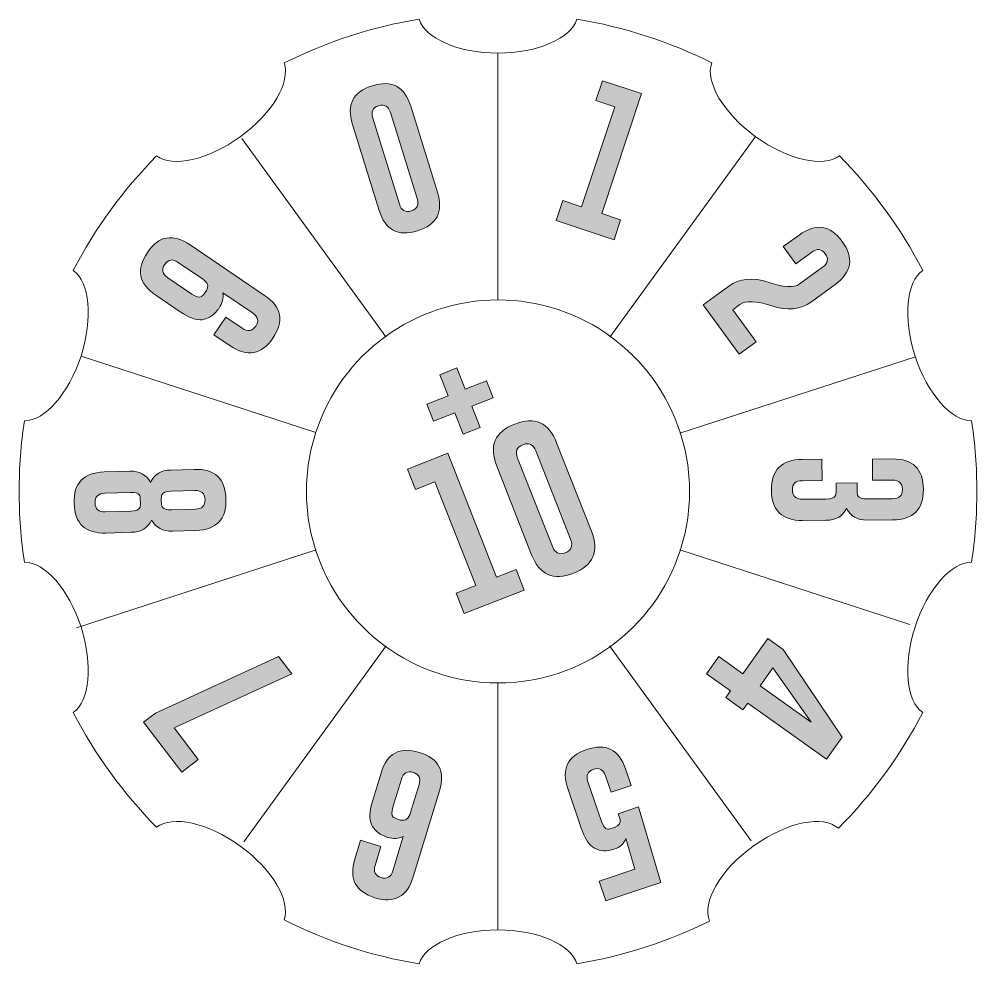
# Model space of a CAD drawing. Header units: inches. Extents: x 0.22 to 6.47, y -6.43 to -0.26.
import ezdxf

# ---------------------------------------------------------------- set-up
doc = ezdxf.new("R2010")
doc.units = ezdxf.units.IN
doc.header["$MEASUREMENT"] = 0
doc.layers.add('Layer 1', color=7, linetype='Continuous')

# ---------------------------------------------------------------- blocks, each defined once
blk = doc.blocks.new('block 3')
at = {"layer": 'Layer 1', "true_color": 0x231f20}
h = blk.add_hatch(color=250, dxfattribs=at)
h.dxf.hatch_style = 2
edge = h.paths.add_edge_path()
edge.add_spline(control_points=[(2.9505, -1.3907), (2.9903, -1.5193), (2.9468, -1.6032), (2.8198, -1.6425), (2.6932, -1.6818), (2.61, -1.6372), (2.5701, -1.5087), (2.5701, -1.5087), (2.3958, -0.9474), (2.3958, -0.9474), (2.3558, -0.8185), (2.3992, -0.7345), (2.5258, -0.6951), (2.6527, -0.6558), (2.7362, -0.7004), (2.7762, -0.8293), (2.7762, -0.8293), (2.9505, -1.3907), (2.9505, -1.3907)], knot_values=[0, 0, 0, 0, 1, 1, 1, 2, 2, 2, 3, 3, 3, 4, 4, 4, 5, 5, 5, 6, 6, 6, 6], degree=3, periodic=1)
edge = h.paths.add_edge_path()
edge.add_spline(control_points=[(2.6438, -0.8704), (2.6309, -0.8289), (2.6053, -0.814), (2.5669, -0.826), (2.5669, -0.826), (2.566, -0.8263), (2.566, -0.8263), (2.5279, -0.8381), (2.5153, -0.8647), (2.5282, -0.9062), (2.5282, -0.9062), (2.7025, -1.4677), (2.7025, -1.4677), (2.7153, -1.5091), (2.741, -1.5239), (2.7793, -1.5119), (2.818, -1.5), (2.8309, -1.4732), (2.818, -1.4318), (2.818, -1.4318), (2.6438, -0.8704), (2.6438, -0.8704)], knot_values=[0, 0, 0, 0, 1, 1, 1, 2, 2, 2, 3, 3, 3, 4, 4, 4, 5, 5, 5, 6, 6, 6, 7, 7, 7, 7], degree=3, periodic=1)
h = blk.add_hatch(color=250, dxfattribs=at)
h.dxf.hatch_style = 2
h.paths.add_polyline_path([(4.2824, -0.747), (4.0228, -1.5295), (4.146, -1.5703), (4.103, -1.7001), (3.725, -1.5747), (3.7681, -1.4449), (3.8912, -1.4858), (4.1078, -0.8331), (3.9846, -0.7921), (4.0276, -0.6624)])
h = blk.add_hatch(color=250, dxfattribs=at)
h.dxf.hatch_style = 2
edge = h.paths.add_edge_path()
edge.add_spline(control_points=[(4.8521, -2.0042), (4.9219, -1.9533), (5.0073, -1.9444), (5.1079, -1.9777), (5.2087, -2.0114), (5.2767, -2.0156), (5.3117, -1.9906), (5.3117, -1.9906), (5.4642, -1.8796), (5.4642, -1.8796), (5.4993, -1.854), (5.5052, -1.8251), (5.4817, -1.7929), (5.4817, -1.7929), (5.4811, -1.7921), (5.4811, -1.7921), (5.4575, -1.7596), (5.4281, -1.7561), (5.393, -1.7818), (5.393, -1.7818), (5.2888, -1.8576), (5.2888, -1.8576), (5.2888, -1.8576), (5.2073, -1.7455), (5.2073, -1.7455), (5.2073, -1.7455), (5.3114, -1.6697), (5.3114, -1.6697), (5.4204, -1.5903), (5.514, -1.6041), (5.592, -1.7114), (5.6703, -1.8188), (5.6548, -1.9122), (5.5458, -1.9916), (5.5458, -1.9916), (5.3906, -2.1047), (5.3906, -2.1047), (5.3193, -2.1566), (5.2331, -2.1658), (5.132, -2.1324), (5.0311, -2.0988), (4.9619, -2.0957), (4.9242, -2.1233), (4.9242, -2.1233), (4.8774, -2.1572), (4.8774, -2.1572), (4.8774, -2.1572), (5.0302, -2.3671), (5.0302, -2.3671), (5.0302, -2.3671), (4.9198, -2.4475), (4.9198, -2.4475), (4.9198, -2.4475), (4.6853, -2.1256), (4.6853, -2.1256), (4.6853, -2.1256), (4.8521, -2.0042), (4.8521, -2.0042)], knot_values=[0, 0, 0, 0, 1, 1, 1, 2, 2, 2, 3, 3, 3, 4, 4, 4, 5, 5, 5, 6, 6, 6, 7, 7, 7, 8, 8, 8, 9, 9, 9, 10, 10, 10, 11, 11, 11, 12, 12, 12, 13, 13, 13, 14, 14, 14, 15, 15, 15, 16, 16, 16, 17, 17, 17, 18, 18, 18, 19, 19, 19, 19], degree=3, periodic=1)
h = blk.add_hatch(color=250, dxfattribs=at)
h.dxf.hatch_style = 2
edge = h.paths.add_edge_path()
edge.add_spline(control_points=[(1.5508, -2.0469), (1.5554, -2.0819), (1.5469, -2.1153), (1.5254, -2.1469), (1.5219, -2.152), (1.518, -2.1571), (1.5136, -2.1625), (1.4848, -2.1966), (1.4522, -2.2165), (1.4156, -2.2221), (1.3779, -2.2276), (1.3294, -2.2103), (1.2703, -2.1701), (1.2703, -2.1701), (1.1123, -2.0627), (1.1123, -2.0627), (1.001, -1.987), (0.9826, -1.8941), (1.0571, -1.784), (1.1316, -1.6743), (1.2246, -1.6575), (1.3362, -1.7333), (1.3362, -1.7333), (1.8224, -2.0638), (1.8224, -2.0638), (1.9336, -2.1394), (1.9519, -2.2322), (1.8771, -2.3421), (1.8026, -2.4518), (1.7097, -2.4688), (1.5984, -2.3931), (1.5984, -2.3931), (1.4915, -2.3204), (1.4915, -2.3204), (1.4915, -2.3204), (1.5694, -2.2057), (1.5694, -2.2057), (1.5694, -2.2057), (1.6764, -2.2785), (1.6764, -2.2785), (1.712, -2.3027), (1.7413, -2.2984), (1.7641, -2.2653), (1.7641, -2.2653), (1.7647, -2.2645), (1.7647, -2.2645), (1.7871, -2.2316), (1.7803, -2.2028), (1.7444, -2.1785), (1.7444, -2.1785), (1.5508, -2.0469), (1.5508, -2.0469)], knot_values=[0, 0, 0, 0, 1, 1, 1, 2, 2, 2, 3, 3, 3, 4, 4, 4, 5, 5, 5, 6, 6, 6, 7, 7, 7, 8, 8, 8, 9, 9, 9, 10, 10, 10, 11, 11, 11, 12, 12, 12, 13, 13, 13, 14, 14, 14, 15, 15, 15, 16, 16, 16, 17, 17, 17, 17], degree=3, periodic=1)
edge = h.paths.add_edge_path()
edge.add_spline(control_points=[(1.3482, -2.0554), (1.3763, -2.0745), (1.397, -2.0799), (1.4102, -2.0715), (1.4171, -2.0671), (1.4254, -2.0579), (1.4349, -2.0438), (1.4373, -2.0403), (1.4397, -2.0365), (1.4422, -2.0323), (1.4597, -2.0046), (1.4511, -1.9791), (1.4162, -1.9554), (1.4162, -1.9554), (1.2583, -1.848), (1.2583, -1.848), (1.2223, -1.8235), (1.1931, -1.828), (1.1706, -1.8611), (1.1478, -1.8947), (1.1543, -1.9236), (1.1902, -1.948), (1.1902, -1.948), (1.3482, -2.0554), (1.3482, -2.0554)], knot_values=[0, 0, 0, 0, 1, 1, 1, 2, 2, 2, 3, 3, 3, 4, 4, 4, 5, 5, 5, 6, 6, 6, 7, 7, 7, 8, 8, 8, 8], degree=3, periodic=1)
h = blk.add_hatch(color=250, dxfattribs=at)
h.dxf.hatch_style = 2
edge = h.paths.add_edge_path()
edge.add_spline(control_points=[(5.9202, -3.3905), (5.9633, -3.3904), (5.9849, -3.3701), (5.9851, -3.3299), (5.9851, -3.3299), (5.9851, -3.329), (5.9851, -3.329), (5.9848, -3.289), (5.963, -3.2693), (5.9195, -3.2696), (5.9195, -3.2696), (5.7907, -3.2703), (5.7907, -3.2703), (5.7907, -3.2703), (5.7899, -3.1316), (5.7899, -3.1316), (5.7899, -3.1316), (5.9188, -3.1309), (5.9188, -3.1309), (6.0534, -3.1302), (6.121, -3.1961), (6.1218, -3.3287), (6.1225, -3.4617), (6.0556, -3.5285), (5.921, -3.5292), (5.921, -3.5292), (5.754, -3.5302), (5.754, -3.5302), (5.691, -3.5305), (5.6463, -3.5055), (5.6198, -3.455), (5.594, -3.5057), (5.5495, -3.5313), (5.4865, -3.5317), (5.4865, -3.5317), (5.3332, -3.5325), (5.3332, -3.5325), (5.1986, -3.5332), (5.131, -3.4672), (5.1303, -3.3342), (5.1295, -3.2017), (5.1964, -3.135), (5.3309, -3.1343), (5.3309, -3.1343), (5.4598, -3.1336), (5.4598, -3.1336), (5.4598, -3.1336), (5.4606, -3.2722), (5.4606, -3.2722), (5.4606, -3.2722), (5.3317, -3.2729), (5.3317, -3.2729), (5.2883, -3.2731), (5.2667, -3.2932), (5.2669, -3.333), (5.2669, -3.333), (5.2669, -3.334), (5.2669, -3.334), (5.2675, -3.3741), (5.2893, -3.3942), (5.3324, -3.3938), (5.3324, -3.3938), (5.4857, -3.3931), (5.4857, -3.3931), (5.5207, -3.3928), (5.5413, -3.3854), (5.5478, -3.3706), (5.5511, -3.3628), (5.5526, -3.3507), (5.5525, -3.3344), (5.5525, -3.3344), (5.5523, -3.2887), (5.5523, -3.2887), (5.5523, -3.2887), (5.6889, -3.288), (5.6889, -3.288), (5.6889, -3.288), (5.6892, -3.3444), (5.6892, -3.3444), (5.6893, -3.3574), (5.6913, -3.3672), (5.6953, -3.3737), (5.7022, -3.3858), (5.7218, -3.3917), (5.7542, -3.3915), (5.7542, -3.3915), (5.9202, -3.3905), (5.9202, -3.3905)], knot_values=[0, 0, 0, 0, 1, 1, 1, 2, 2, 2, 3, 3, 3, 4, 4, 4, 5, 5, 5, 6, 6, 6, 7, 7, 7, 8, 8, 8, 9, 9, 9, 10, 10, 10, 11, 11, 11, 12, 12, 12, 13, 13, 13, 14, 14, 14, 15, 15, 15, 16, 16, 16, 17, 17, 17, 18, 18, 18, 19, 19, 19, 20, 20, 20, 21, 21, 21, 22, 22, 22, 23, 23, 23, 24, 24, 24, 25, 25, 25, 26, 26, 26, 27, 27, 27, 28, 28, 28, 29, 29, 29, 29], degree=3, periodic=1)
h = blk.add_hatch(color=250, dxfattribs=at)
h.dxf.hatch_style = 2
edge = h.paths.add_edge_path()
edge.add_spline(control_points=[(0.5791, -3.4213), (0.5752, -3.2885), (0.6406, -3.2202), (0.7751, -3.2163), (0.7751, -3.2163), (0.942, -3.2112), (0.942, -3.2112), (1.005, -3.2095), (1.0504, -3.2334), (1.0779, -3.2832), (1.1026, -3.2318), (1.1464, -3.2052), (1.2094, -3.2035), (1.2094, -3.2035), (1.3626, -3.199), (1.3626, -3.199), (1.4972, -3.195), (1.5664, -3.2595), (1.5702, -3.3923), (1.5741, -3.5253), (1.5088, -3.5937), (1.3743, -3.5976), (1.3743, -3.5976), (1.221, -3.602), (1.221, -3.602), (1.1581, -3.6039), (1.1127, -3.5799), (1.0852, -3.53), (1.0605, -3.5814), (1.0167, -3.608), (0.9537, -3.6099), (0.9537, -3.6099), (0.7867, -3.6149), (0.7867, -3.6149), (0.6522, -3.6187), (0.583, -3.5542), (0.5791, -3.4213)], knot_values=[0, 0, 0, 0, 1, 1, 1, 2, 2, 2, 3, 3, 3, 4, 4, 4, 5, 5, 5, 6, 6, 6, 7, 7, 7, 8, 8, 8, 9, 9, 9, 10, 10, 10, 11, 11, 11, 12, 12, 12, 12], degree=3, periodic=1)
edge = h.paths.add_edge_path()
edge.add_spline(control_points=[(1.0111, -3.3955), (1.0107, -3.3824), (1.0085, -3.3727), (1.0044, -3.3663), (0.9972, -3.3544), (0.9774, -3.3489), (0.9451, -3.3499), (0.9451, -3.3499), (0.7791, -3.3547), (0.7791, -3.3547), (0.736, -3.3561), (0.7149, -3.3768), (0.7157, -3.4169), (0.7157, -3.4169), (0.7158, -3.4178), (0.7158, -3.4178), (0.7173, -3.4581), (0.7396, -3.4775), (0.7826, -3.4762), (0.7826, -3.4762), (0.9487, -3.4714), (0.9487, -3.4714), (0.981, -3.4704), (1.0004, -3.4638), (1.0069, -3.4515), (1.0106, -3.4449), (1.0123, -3.435), (1.0119, -3.422), (1.0119, -3.422), (1.0111, -3.3955), (1.0111, -3.3955)], knot_values=[0, 0, 0, 0, 1, 1, 1, 2, 2, 2, 3, 3, 3, 4, 4, 4, 5, 5, 5, 6, 6, 6, 7, 7, 7, 8, 8, 8, 9, 9, 9, 10, 10, 10, 10], degree=3, periodic=1)
edge = h.paths.add_edge_path()
edge.add_spline(control_points=[(1.4336, -3.3958), (1.4321, -3.3557), (1.4098, -3.3363), (1.3667, -3.3375), (1.3667, -3.3375), (1.2134, -3.342), (1.2134, -3.342), (1.1785, -3.3431), (1.158, -3.351), (1.1519, -3.3659), (1.1489, -3.3738), (1.1476, -3.3859), (1.1481, -3.4022), (1.1481, -3.4022), (1.1482, -3.4072), (1.1482, -3.4072), (1.1487, -3.4235), (1.1507, -3.4355), (1.1542, -3.4432), (1.1611, -3.4578), (1.1821, -3.4645), (1.217, -3.4634), (1.217, -3.4634), (1.3703, -3.459), (1.3703, -3.459), (1.4134, -3.4578), (1.4345, -3.437), (1.4336, -3.3968), (1.4336, -3.3968), (1.4336, -3.3958), (1.4336, -3.3958)], knot_values=[0, 0, 0, 0, 1, 1, 1, 2, 2, 2, 3, 3, 3, 4, 4, 4, 5, 5, 5, 6, 6, 6, 7, 7, 7, 8, 8, 8, 9, 9, 9, 10, 10, 10, 10], degree=3, periodic=1)
h = blk.add_hatch(color=250, dxfattribs=at)
h.dxf.hatch_style = 2
h.paths.add_polyline_path([(5.4886, -5.0909), (4.9752, -4.7248), (4.9442, -4.7684), (4.833, -4.6889), (4.864, -4.6455), (4.706, -4.5328), (4.7865, -4.4199), (4.9444, -4.5326), (5.1077, -4.3037), (5.2066, -4.3742), (5.5912, -4.947)])
h.paths.add_polyline_path([(5.1397, -4.4944), (5.0557, -4.6119), (5.3884, -4.8492)])
h = blk.add_hatch(color=250, dxfattribs=at)
h.dxf.hatch_style = 2
h.paths.add_polyline_path([(1.3898, -5.0927), (1.2812, -5.1757), (1.0324, -4.8498), (1.1106, -4.7901), (1.9141, -4.4207), (2.0003, -4.5337), (1.2326, -4.8868)])
h = blk.add_hatch(color=250, dxfattribs=at)
h.dxf.hatch_style = 2
edge = h.paths.add_edge_path()
edge.add_spline(control_points=[(4.0201, -5.4965), (4.031, -5.5287), (4.0443, -5.5454), (4.0598, -5.5466), (4.0684, -5.5476), (4.0809, -5.5451), (4.0973, -5.5396), (4.1013, -5.5382), (4.1054, -5.5367), (4.1097, -5.5349), (4.1358, -5.5246), (4.1466, -5.5077), (4.142, -5.4841), (4.142, -5.4841), (4.1309, -5.447), (4.1309, -5.447), (4.1309, -5.447), (4.2622, -5.4023), (4.2622, -5.4023), (4.2622, -5.4023), (4.4077, -5.8946), (4.4077, -5.8946), (4.4077, -5.8946), (4.0502, -6.0162), (4.0502, -6.0162), (4.0502, -6.0162), (4.0062, -5.8867), (4.0062, -5.8867), (4.0062, -5.8867), (4.2376, -5.808), (4.2376, -5.808), (4.2376, -5.808), (4.1805, -5.6091), (4.1805, -5.6091), (4.1668, -5.6424), (4.1409, -5.6655), (4.1026, -5.6786), (4.0973, -5.6803), (4.0918, -5.6819), (4.0861, -5.6831), (4.0389, -5.6946), (3.9979, -5.6881), (3.9629, -5.6634), (3.9344, -5.6434), (3.9097, -5.6027), (3.8888, -5.5412), (3.8888, -5.5412), (3.801, -5.2829), (3.801, -5.2829), (3.7577, -5.1554), (3.799, -5.0704), (3.9247, -5.0275), (4.0503, -4.9849), (4.1347, -5.0273), (4.178, -5.1547), (4.178, -5.1547), (4.2146, -5.2623), (4.2146, -5.2623), (4.2146, -5.2623), (4.0833, -5.3068), (4.0833, -5.3068), (4.0833, -5.3068), (4.0468, -5.1993), (4.0468, -5.1993), (4.0328, -5.1581), (4.007, -5.144), (3.9692, -5.1568), (3.9692, -5.1568), (3.9683, -5.157), (3.9683, -5.157), (3.9304, -5.1703), (3.9184, -5.1974), (3.9322, -5.2382), (3.9322, -5.2382), (4.0201, -5.4965), (4.0201, -5.4965)], knot_values=[0, 0, 0, 0, 1, 1, 1, 2, 2, 2, 3, 3, 3, 4, 4, 4, 5, 5, 5, 6, 6, 6, 7, 7, 7, 8, 8, 8, 9, 9, 9, 10, 10, 10, 11, 11, 11, 12, 12, 12, 13, 13, 13, 14, 14, 14, 15, 15, 15, 16, 16, 16, 17, 17, 17, 18, 18, 18, 19, 19, 19, 20, 20, 20, 21, 21, 21, 22, 22, 22, 23, 23, 23, 24, 24, 24, 25, 25, 25, 25], degree=3, periodic=1)
h = blk.add_hatch(color=250, dxfattribs=at)
h.dxf.hatch_style = 2
edge = h.paths.add_edge_path()
edge.add_spline(control_points=[(2.7275, -5.5954), (2.696, -5.6102), (2.6622, -5.612), (2.6259, -5.6009), (2.6194, -5.5989), (2.6128, -5.5966), (2.6061, -5.5938), (2.565, -5.5765), (2.5363, -5.5512), (2.5201, -5.518), (2.5036, -5.4838), (2.5057, -5.4325), (2.5267, -5.3638), (2.5267, -5.3638), (2.5824, -5.181), (2.5824, -5.181), (2.6216, -5.0523), (2.7048, -5.0073), (2.832, -5.046), (2.9588, -5.0848), (3.0026, -5.1685), (2.9633, -5.2972), (2.9633, -5.2972), (2.7919, -5.8594), (2.7919, -5.8594), (2.7526, -5.9885), (2.6696, -6.0337), (2.5427, -5.9949), (2.4156, -5.9562), (2.3717, -5.8723), (2.411, -5.7432), (2.411, -5.7432), (2.4485, -5.6201), (2.4485, -5.6201), (2.4485, -5.6201), (2.5812, -5.6606), (2.5812, -5.6606), (2.5812, -5.6606), (2.5436, -5.7837), (2.5436, -5.7837), (2.5309, -5.8253), (2.5438, -5.8518), (2.5823, -5.8636), (2.5823, -5.8636), (2.5832, -5.8639), (2.5832, -5.8639), (2.6213, -5.8755), (2.6467, -5.8605), (2.6594, -5.819), (2.6594, -5.819), (2.7275, -5.5954), (2.7275, -5.5954)], knot_values=[0, 0, 0, 0, 1, 1, 1, 2, 2, 2, 3, 3, 3, 4, 4, 4, 5, 5, 5, 6, 6, 6, 7, 7, 7, 8, 8, 8, 9, 9, 9, 10, 10, 10, 11, 11, 11, 12, 12, 12, 13, 13, 13, 14, 14, 14, 15, 15, 15, 16, 16, 16, 17, 17, 17, 17], degree=3, periodic=1)
edge = h.paths.add_edge_path()
edge.add_spline(control_points=[(2.6593, -5.4042), (2.6493, -5.437), (2.6504, -5.4583), (2.6623, -5.4681), (2.6688, -5.4737), (2.6803, -5.4793), (2.6968, -5.4842), (2.701, -5.4855), (2.7052, -5.4867), (2.7097, -5.4877), (2.741, -5.4958), (2.7628, -5.4798), (2.775, -5.4395), (2.775, -5.4395), (2.8308, -5.2568), (2.8308, -5.2568), (2.8434, -5.2151), (2.8305, -5.1886), (2.7921, -5.1769), (2.7534, -5.1651), (2.7277, -5.1799), (2.715, -5.2215), (2.715, -5.2215), (2.6593, -5.4042), (2.6593, -5.4042)], knot_values=[0, 0, 0, 0, 1, 1, 1, 2, 2, 2, 3, 3, 3, 4, 4, 4, 5, 5, 5, 6, 6, 6, 7, 7, 7, 8, 8, 8, 8], degree=3, periodic=1)
at = {"layer": 'Layer 1', "lineweight": 0}
for points in [[(4.2824, -0.747), (4.0228, -1.5295), (4.146, -1.5703), (4.103, -1.7001), (3.725, -1.5747), (3.7681, -1.4449), (3.8912, -1.4858), (4.1078, -0.8331), (3.9846, -0.7921), (4.0276, -0.6624), (4.2824, -0.747)], [(5.4886, -5.0909), (4.9752, -4.7248), (4.9442, -4.7684), (4.833, -4.6889), (4.864, -4.6455), (4.706, -4.5328), (4.7865, -4.4199), (4.9444, -4.5326), (5.1077, -4.3037), (5.2066, -4.3742), (5.5912, -4.947), (5.4886, -5.0909)], [(1.3898, -5.0927), (1.2812, -5.1757), (1.0324, -4.8498), (1.1106, -4.7901), (1.9141, -4.4207), (2.0003, -4.5337), (1.2326, -4.8868), (1.3898, -5.0927)], [(5.1397, -4.4944), (5.0557, -4.6119), (5.3884, -4.8492), (5.1397, -4.4944)]]:
    blk.add_lwpolyline(points, dxfattribs=at)
for points, knots in [([(2.9505, -1.3907), (2.9903, -1.5193), (2.9468, -1.6032), (2.8198, -1.6425), (2.6932, -1.6818), (2.61, -1.6372), (2.5701, -1.5087), (2.5701, -1.5087), (2.3958, -0.9474), (2.3958, -0.9474), (2.3558, -0.8185), (2.3992, -0.7345), (2.5258, -0.6951), (2.6527, -0.6558), (2.7362, -0.7004), (2.7762, -0.8293), (2.7762, -0.8293), (2.9505, -1.3907), (2.9505, -1.3907)], [0, 0, 0, 0, 1, 1, 1, 2, 2, 2, 3, 3, 3, 4, 4, 4, 5, 5, 5, 6, 6, 6, 6]), ([(2.6438, -0.8704), (2.6309, -0.8289), (2.6053, -0.814), (2.5669, -0.826), (2.5669, -0.826), (2.566, -0.8263), (2.566, -0.8263), (2.5279, -0.8381), (2.5153, -0.8647), (2.5282, -0.9062), (2.5282, -0.9062), (2.7025, -1.4677), (2.7025, -1.4677), (2.7153, -1.5091), (2.741, -1.5239), (2.7793, -1.5119), (2.818, -1.5), (2.8309, -1.4732), (2.818, -1.4318), (2.818, -1.4318), (2.6438, -0.8704), (2.6438, -0.8704)], [0, 0, 0, 0, 1, 1, 1, 2, 2, 2, 3, 3, 3, 4, 4, 4, 5, 5, 5, 6, 6, 6, 7, 7, 7, 7]), ([(4.8521, -2.0042), (4.9219, -1.9533), (5.0073, -1.9444), (5.1079, -1.9777), (5.2087, -2.0114), (5.2767, -2.0156), (5.3117, -1.9906), (5.3117, -1.9906), (5.4642, -1.8796), (5.4642, -1.8796), (5.4993, -1.854), (5.5052, -1.8251), (5.4817, -1.7929), (5.4817, -1.7929), (5.4811, -1.7921), (5.4811, -1.7921), (5.4575, -1.7596), (5.4281, -1.7561), (5.393, -1.7818), (5.393, -1.7818), (5.2888, -1.8576), (5.2888, -1.8576), (5.2888, -1.8576), (5.2073, -1.7455), (5.2073, -1.7455), (5.2073, -1.7455), (5.3114, -1.6697), (5.3114, -1.6697), (5.4204, -1.5903), (5.514, -1.6041), (5.592, -1.7114), (5.6703, -1.8188), (5.6548, -1.9122), (5.5458, -1.9916), (5.5458, -1.9916), (5.3906, -2.1047), (5.3906, -2.1047), (5.3193, -2.1566), (5.2331, -2.1658), (5.132, -2.1324), (5.0311, -2.0988), (4.9619, -2.0957), (4.9242, -2.1233), (4.9242, -2.1233), (4.8774, -2.1572), (4.8774, -2.1572), (4.8774, -2.1572), (5.0302, -2.3671), (5.0302, -2.3671), (5.0302, -2.3671), (4.9198, -2.4475), (4.9198, -2.4475), (4.9198, -2.4475), (4.6853, -2.1256), (4.6853, -2.1256), (4.6853, -2.1256), (4.8521, -2.0042), (4.8521, -2.0042)], [0, 0, 0, 0, 1, 1, 1, 2, 2, 2, 3, 3, 3, 4, 4, 4, 5, 5, 5, 6, 6, 6, 7, 7, 7, 8, 8, 8, 9, 9, 9, 10, 10, 10, 11, 11, 11, 12, 12, 12, 13, 13, 13, 14, 14, 14, 15, 15, 15, 16, 16, 16, 17, 17, 17, 18, 18, 18, 19, 19, 19, 19]), ([(1.5508, -2.0469), (1.5554, -2.0819), (1.5469, -2.1153), (1.5254, -2.1469), (1.5219, -2.152), (1.518, -2.1571), (1.5136, -2.1625), (1.4848, -2.1966), (1.4522, -2.2165), (1.4156, -2.2221), (1.3779, -2.2276), (1.3294, -2.2103), (1.2703, -2.1701), (1.2703, -2.1701), (1.1123, -2.0627), (1.1123, -2.0627), (1.001, -1.987), (0.9826, -1.8941), (1.0571, -1.784), (1.1316, -1.6743), (1.2246, -1.6575), (1.3362, -1.7333), (1.3362, -1.7333), (1.8224, -2.0638), (1.8224, -2.0638), (1.9336, -2.1394), (1.9519, -2.2322), (1.8771, -2.3421), (1.8026, -2.4518), (1.7097, -2.4688), (1.5984, -2.3931), (1.5984, -2.3931), (1.4915, -2.3204), (1.4915, -2.3204), (1.4915, -2.3204), (1.5694, -2.2057), (1.5694, -2.2057), (1.5694, -2.2057), (1.6764, -2.2785), (1.6764, -2.2785), (1.712, -2.3027), (1.7413, -2.2984), (1.7641, -2.2653), (1.7641, -2.2653), (1.7647, -2.2645), (1.7647, -2.2645), (1.7871, -2.2316), (1.7803, -2.2028), (1.7444, -2.1785), (1.7444, -2.1785), (1.5508, -2.0469), (1.5508, -2.0469)], [0, 0, 0, 0, 1, 1, 1, 2, 2, 2, 3, 3, 3, 4, 4, 4, 5, 5, 5, 6, 6, 6, 7, 7, 7, 8, 8, 8, 9, 9, 9, 10, 10, 10, 11, 11, 11, 12, 12, 12, 13, 13, 13, 14, 14, 14, 15, 15, 15, 16, 16, 16, 17, 17, 17, 17]), ([(1.3482, -2.0554), (1.3763, -2.0745), (1.397, -2.0799), (1.4102, -2.0715), (1.4171, -2.0671), (1.4254, -2.0579), (1.4349, -2.0438), (1.4373, -2.0403), (1.4397, -2.0365), (1.4422, -2.0323), (1.4597, -2.0046), (1.4511, -1.9791), (1.4162, -1.9554), (1.4162, -1.9554), (1.2583, -1.848), (1.2583, -1.848), (1.2223, -1.8235), (1.1931, -1.828), (1.1706, -1.8611), (1.1478, -1.8947), (1.1543, -1.9236), (1.1902, -1.948), (1.1902, -1.948), (1.3482, -2.0554), (1.3482, -2.0554)], [0, 0, 0, 0, 1, 1, 1, 2, 2, 2, 3, 3, 3, 4, 4, 4, 5, 5, 5, 6, 6, 6, 7, 7, 7, 8, 8, 8, 8]), ([(5.9202, -3.3905), (5.9633, -3.3904), (5.9849, -3.3701), (5.9851, -3.3299), (5.9851, -3.3299), (5.9851, -3.329), (5.9851, -3.329), (5.9848, -3.289), (5.963, -3.2693), (5.9195, -3.2696), (5.9195, -3.2696), (5.7907, -3.2703), (5.7907, -3.2703), (5.7907, -3.2703), (5.7899, -3.1316), (5.7899, -3.1316), (5.7899, -3.1316), (5.9188, -3.1309), (5.9188, -3.1309), (6.0534, -3.1302), (6.121, -3.1961), (6.1218, -3.3287), (6.1225, -3.4617), (6.0556, -3.5285), (5.921, -3.5292), (5.921, -3.5292), (5.754, -3.5302), (5.754, -3.5302), (5.691, -3.5305), (5.6463, -3.5055), (5.6198, -3.455), (5.594, -3.5057), (5.5495, -3.5313), (5.4865, -3.5317), (5.4865, -3.5317), (5.3332, -3.5325), (5.3332, -3.5325), (5.1986, -3.5332), (5.131, -3.4672), (5.1303, -3.3342), (5.1295, -3.2017), (5.1964, -3.135), (5.3309, -3.1343), (5.3309, -3.1343), (5.4598, -3.1336), (5.4598, -3.1336), (5.4598, -3.1336), (5.4606, -3.2722), (5.4606, -3.2722), (5.4606, -3.2722), (5.3317, -3.2729), (5.3317, -3.2729), (5.2883, -3.2731), (5.2667, -3.2932), (5.2669, -3.333), (5.2669, -3.333), (5.2669, -3.334), (5.2669, -3.334), (5.2675, -3.3741), (5.2893, -3.3942), (5.3324, -3.3938), (5.3324, -3.3938), (5.4857, -3.3931), (5.4857, -3.3931), (5.5207, -3.3928), (5.5413, -3.3854), (5.5478, -3.3706), (5.5511, -3.3628), (5.5526, -3.3507), (5.5525, -3.3344), (5.5525, -3.3344), (5.5523, -3.2887), (5.5523, -3.2887), (5.5523, -3.2887), (5.6889, -3.288), (5.6889, -3.288), (5.6889, -3.288), (5.6892, -3.3444), (5.6892, -3.3444), (5.6893, -3.3574), (5.6913, -3.3672), (5.6953, -3.3737), (5.7022, -3.3858), (5.7218, -3.3917), (5.7542, -3.3915), (5.7542, -3.3915), (5.9202, -3.3905), (5.9202, -3.3905)], [0, 0, 0, 0, 1, 1, 1, 2, 2, 2, 3, 3, 3, 4, 4, 4, 5, 5, 5, 6, 6, 6, 7, 7, 7, 8, 8, 8, 9, 9, 9, 10, 10, 10, 11, 11, 11, 12, 12, 12, 13, 13, 13, 14, 14, 14, 15, 15, 15, 16, 16, 16, 17, 17, 17, 18, 18, 18, 19, 19, 19, 20, 20, 20, 21, 21, 21, 22, 22, 22, 23, 23, 23, 24, 24, 24, 25, 25, 25, 26, 26, 26, 27, 27, 27, 28, 28, 28, 29, 29, 29, 29]), ([(0.5791, -3.4213), (0.5752, -3.2885), (0.6406, -3.2202), (0.7751, -3.2163), (0.7751, -3.2163), (0.942, -3.2112), (0.942, -3.2112), (1.005, -3.2095), (1.0504, -3.2334), (1.0779, -3.2832), (1.1026, -3.2318), (1.1464, -3.2052), (1.2094, -3.2035), (1.2094, -3.2035), (1.3626, -3.199), (1.3626, -3.199), (1.4972, -3.195), (1.5664, -3.2595), (1.5702, -3.3923), (1.5741, -3.5253), (1.5088, -3.5937), (1.3743, -3.5976), (1.3743, -3.5976), (1.221, -3.602), (1.221, -3.602), (1.1581, -3.6039), (1.1127, -3.5799), (1.0852, -3.53), (1.0605, -3.5814), (1.0167, -3.608), (0.9537, -3.6099), (0.9537, -3.6099), (0.7867, -3.6149), (0.7867, -3.6149), (0.6522, -3.6187), (0.583, -3.5542), (0.5791, -3.4213)], [0, 0, 0, 0, 1, 1, 1, 2, 2, 2, 3, 3, 3, 4, 4, 4, 5, 5, 5, 6, 6, 6, 7, 7, 7, 8, 8, 8, 9, 9, 9, 10, 10, 10, 11, 11, 11, 12, 12, 12, 12]), ([(1.0111, -3.3955), (1.0107, -3.3824), (1.0085, -3.3727), (1.0044, -3.3663), (0.9972, -3.3544), (0.9774, -3.3489), (0.9451, -3.3499), (0.9451, -3.3499), (0.7791, -3.3547), (0.7791, -3.3547), (0.736, -3.3561), (0.7149, -3.3768), (0.7157, -3.4169), (0.7157, -3.4169), (0.7158, -3.4178), (0.7158, -3.4178), (0.7173, -3.4581), (0.7396, -3.4775), (0.7826, -3.4762), (0.7826, -3.4762), (0.9487, -3.4714), (0.9487, -3.4714), (0.981, -3.4704), (1.0004, -3.4638), (1.0069, -3.4515), (1.0106, -3.4449), (1.0123, -3.435), (1.0119, -3.422), (1.0119, -3.422), (1.0111, -3.3955), (1.0111, -3.3955)], [0, 0, 0, 0, 1, 1, 1, 2, 2, 2, 3, 3, 3, 4, 4, 4, 5, 5, 5, 6, 6, 6, 7, 7, 7, 8, 8, 8, 9, 9, 9, 10, 10, 10, 10]), ([(1.4336, -3.3958), (1.4321, -3.3557), (1.4098, -3.3363), (1.3667, -3.3375), (1.3667, -3.3375), (1.2134, -3.342), (1.2134, -3.342), (1.1785, -3.3431), (1.158, -3.351), (1.1519, -3.3659), (1.1489, -3.3738), (1.1476, -3.3859), (1.1481, -3.4022), (1.1481, -3.4022), (1.1482, -3.4072), (1.1482, -3.4072), (1.1487, -3.4235), (1.1507, -3.4355), (1.1542, -3.4432), (1.1611, -3.4578), (1.1821, -3.4645), (1.217, -3.4634), (1.217, -3.4634), (1.3703, -3.459), (1.3703, -3.459), (1.4134, -3.4578), (1.4345, -3.437), (1.4336, -3.3968), (1.4336, -3.3968), (1.4336, -3.3958), (1.4336, -3.3958)], [0, 0, 0, 0, 1, 1, 1, 2, 2, 2, 3, 3, 3, 4, 4, 4, 5, 5, 5, 6, 6, 6, 7, 7, 7, 8, 8, 8, 9, 9, 9, 10, 10, 10, 10]), ([(4.0201, -5.4965), (4.031, -5.5287), (4.0443, -5.5454), (4.0598, -5.5466), (4.0684, -5.5476), (4.0809, -5.5451), (4.0973, -5.5396), (4.1013, -5.5382), (4.1054, -5.5367), (4.1097, -5.5349), (4.1358, -5.5246), (4.1466, -5.5077), (4.142, -5.4841), (4.142, -5.4841), (4.1309, -5.447), (4.1309, -5.447), (4.1309, -5.447), (4.2622, -5.4023), (4.2622, -5.4023), (4.2622, -5.4023), (4.4077, -5.8946), (4.4077, -5.8946), (4.4077, -5.8946), (4.0502, -6.0162), (4.0502, -6.0162), (4.0502, -6.0162), (4.0062, -5.8867), (4.0062, -5.8867), (4.0062, -5.8867), (4.2376, -5.808), (4.2376, -5.808), (4.2376, -5.808), (4.1805, -5.6091), (4.1805, -5.6091), (4.1668, -5.6424), (4.1409, -5.6655), (4.1026, -5.6786), (4.0973, -5.6803), (4.0918, -5.6819), (4.0861, -5.6831), (4.0389, -5.6946), (3.9979, -5.6881), (3.9629, -5.6634), (3.9344, -5.6434), (3.9097, -5.6027), (3.8888, -5.5412), (3.8888, -5.5412), (3.801, -5.2829), (3.801, -5.2829), (3.7577, -5.1554), (3.799, -5.0704), (3.9247, -5.0275), (4.0503, -4.9849), (4.1347, -5.0273), (4.178, -5.1547), (4.178, -5.1547), (4.2146, -5.2623), (4.2146, -5.2623), (4.2146, -5.2623), (4.0833, -5.3068), (4.0833, -5.3068), (4.0833, -5.3068), (4.0468, -5.1993), (4.0468, -5.1993), (4.0328, -5.1581), (4.007, -5.144), (3.9692, -5.1568), (3.9692, -5.1568), (3.9683, -5.157), (3.9683, -5.157), (3.9304, -5.1703), (3.9184, -5.1974), (3.9322, -5.2382), (3.9322, -5.2382), (4.0201, -5.4965), (4.0201, -5.4965)], [0, 0, 0, 0, 1, 1, 1, 2, 2, 2, 3, 3, 3, 4, 4, 4, 5, 5, 5, 6, 6, 6, 7, 7, 7, 8, 8, 8, 9, 9, 9, 10, 10, 10, 11, 11, 11, 12, 12, 12, 13, 13, 13, 14, 14, 14, 15, 15, 15, 16, 16, 16, 17, 17, 17, 18, 18, 18, 19, 19, 19, 20, 20, 20, 21, 21, 21, 22, 22, 22, 23, 23, 23, 24, 24, 24, 25, 25, 25, 25]), ([(2.7275, -5.5954), (2.696, -5.6102), (2.6622, -5.612), (2.6259, -5.6009), (2.6194, -5.5989), (2.6128, -5.5966), (2.6061, -5.5938), (2.565, -5.5765), (2.5363, -5.5512), (2.5201, -5.518), (2.5036, -5.4838), (2.5057, -5.4325), (2.5267, -5.3638), (2.5267, -5.3638), (2.5824, -5.181), (2.5824, -5.181), (2.6216, -5.0523), (2.7048, -5.0073), (2.832, -5.046), (2.9588, -5.0848), (3.0026, -5.1685), (2.9633, -5.2972), (2.9633, -5.2972), (2.7919, -5.8594), (2.7919, -5.8594), (2.7526, -5.9885), (2.6696, -6.0337), (2.5427, -5.9949), (2.4156, -5.9562), (2.3717, -5.8723), (2.411, -5.7432), (2.411, -5.7432), (2.4485, -5.6201), (2.4485, -5.6201), (2.4485, -5.6201), (2.5812, -5.6606), (2.5812, -5.6606), (2.5812, -5.6606), (2.5436, -5.7837), (2.5436, -5.7837), (2.5309, -5.8253), (2.5438, -5.8518), (2.5823, -5.8636), (2.5823, -5.8636), (2.5832, -5.8639), (2.5832, -5.8639), (2.6213, -5.8755), (2.6467, -5.8605), (2.6594, -5.819), (2.6594, -5.819), (2.7275, -5.5954), (2.7275, -5.5954)], [0, 0, 0, 0, 1, 1, 1, 2, 2, 2, 3, 3, 3, 4, 4, 4, 5, 5, 5, 6, 6, 6, 7, 7, 7, 8, 8, 8, 9, 9, 9, 10, 10, 10, 11, 11, 11, 12, 12, 12, 13, 13, 13, 14, 14, 14, 15, 15, 15, 16, 16, 16, 17, 17, 17, 17]), ([(2.6593, -5.4042), (2.6493, -5.437), (2.6504, -5.4583), (2.6623, -5.4681), (2.6688, -5.4737), (2.6803, -5.4793), (2.6968, -5.4842), (2.701, -5.4855), (2.7052, -5.4867), (2.7097, -5.4877), (2.741, -5.4958), (2.7628, -5.4798), (2.775, -5.4395), (2.775, -5.4395), (2.8308, -5.2568), (2.8308, -5.2568), (2.8434, -5.2151), (2.8305, -5.1886), (2.7921, -5.1769), (2.7534, -5.1651), (2.7277, -5.1799), (2.715, -5.2215), (2.715, -5.2215), (2.6593, -5.4042), (2.6593, -5.4042)], [0, 0, 0, 0, 1, 1, 1, 2, 2, 2, 3, 3, 3, 4, 4, 4, 5, 5, 5, 6, 6, 6, 7, 7, 7, 8, 8, 8, 8])]:
    blk.add_open_spline(points, degree=3, knots=knots, dxfattribs=at)
blk = doc.blocks.new('block 2')
at = {"layer": 'Layer 1', "color": 250, "lineweight": 5, "true_color": 0x231f20}
for points in [[(3.3453, -2.0931), (3.3453, -0.4821)], [(2.6158, -2.3358), (1.6746, -1.0402)], [(5.0275, -1.0245), (4.0751, -2.3356)], [(2.1572, -2.9577), (0.6244, -2.4603)], [(6.0696, -2.4639), (4.5323, -2.9631)], [(2.159, -3.7249), (0.5946, -4.2329)], [(6.0327, -4.2108), (4.532, -3.7234)], [(2.6163, -4.3502), (1.6861, -5.6308)], [(4.9987, -5.6229), (4.0742, -4.3502)], [(3.3453, -6.2074), (3.3453, -4.5934)]]:
    blk.add_lwpolyline(points, dxfattribs=at)
for points, knots in [([(6.4708, -3.3431), (6.4708, -3.5001), (6.4593, -3.6545), (6.4364, -3.8053), (6.3058, -3.8044), (6.148, -3.9799), (6.0677, -4.2277), (6.0677, -4.2277), (6.0677, -4.2286), (6.0677, -4.2286), (5.9875, -4.4764), (6.0113, -4.7119), (6.118, -4.7869), (5.9725, -5.0656), (5.7864, -5.3205), (5.5668, -5.5418), (5.4689, -5.4545), (5.2369, -5.4986), (5.0217, -5.6512), (5.0182, -5.653), (5.0138, -5.6556), (5.0103, -5.6582), (4.7951, -5.8144), (4.676, -6.0243), (4.7263, -6.1468), (4.4573, -6.28), (4.1663, -6.3762), (3.8602, -6.4264), (3.8232, -6.3003), (3.6062, -6.2051), (3.346, -6.2051), (3.346, -6.2051), (3.3452, -6.2051), (3.3452, -6.2051), (3.0841, -6.2051), (2.868, -6.3012), (2.831, -6.4264), (2.5197, -6.3753), (2.2233, -6.2774), (1.9499, -6.1398), (1.9931, -6.0163), (1.875, -5.8117), (1.6633, -5.6582), (1.4525, -5.5048), (1.2214, -5.4554), (1.1165, -5.5339), (0.9004, -5.3143), (0.717, -5.0621), (0.5732, -4.786), (0.6799, -4.711), (0.7046, -4.4764), (0.6244, -4.2277), (0.5441, -3.9799), (0.3862, -3.8044), (0.2548, -3.8053), (0.2319, -3.6545), (0.2204, -3.5001), (0.2204, -3.3431), (0.2204, -3.1862), (0.2319, -3.0327), (0.2548, -2.8819), (0.3862, -2.8828), (0.5432, -2.7081), (0.6244, -2.4603), (0.6244, -2.4603), (0.6244, -2.4594), (0.6244, -2.4594), (0.7046, -2.2107), (0.6799, -1.9761), (0.5732, -1.9012), (0.717, -1.6251), (0.9004, -1.3729), (1.1174, -1.1533), (1.2232, -1.2309), (1.4534, -1.1806), (1.6633, -1.028), (1.875, -0.8746), (1.9931, -0.67), (1.9499, -0.5465), (2.2233, -0.4098), (2.5197, -0.3119), (2.831, -0.2607), (2.8689, -0.386), (3.0841, -0.4821), (3.3452, -0.4821), (3.3452, -0.4821), (3.346, -0.4821), (3.346, -0.4821), (3.6062, -0.4821), (3.8223, -0.386), (3.8602, -0.2607), (4.1715, -0.3119), (4.467, -0.4098), (4.7404, -0.5456), (4.6963, -0.6691), (4.8154, -0.8746), (5.027, -1.028), (5.2387, -1.1815), (5.4698, -1.2309), (5.5738, -1.1524), (5.7899, -1.372), (5.9742, -1.6242), (6.118, -1.9003), (6.0113, -1.9761), (5.9875, -2.2107), (6.0677, -2.4594), (6.148, -2.7073), (6.3058, -2.8828), (6.4364, -2.8819), (6.4593, -3.0327), (6.4708, -3.1862), (6.4708, -3.3431)], [0, 0, 0, 0, 1, 1, 1, 2, 2, 2, 3, 3, 3, 4, 4, 4, 5, 5, 5, 6, 6, 6, 7, 7, 7, 8, 8, 8, 9, 9, 9, 10, 10, 10, 11, 11, 11, 12, 12, 12, 13, 13, 13, 14, 14, 14, 15, 15, 15, 16, 16, 16, 17, 17, 17, 18, 18, 18, 19, 19, 19, 20, 20, 20, 21, 21, 21, 22, 22, 22, 23, 23, 23, 24, 24, 24, 25, 25, 25, 26, 26, 26, 27, 27, 27, 28, 28, 28, 29, 29, 29, 30, 30, 30, 31, 31, 31, 32, 32, 32, 33, 33, 33, 34, 34, 34, 35, 35, 35, 36, 36, 36, 37, 37, 37, 37]), ([(4.5959, -3.3437), (4.5959, -3.4786), (4.5747, -3.6083), (4.5342, -3.73), (4.4521, -3.984), (4.2907, -4.2018), (4.08, -4.3544), (3.8736, -4.5052), (3.6205, -4.5934), (3.3453, -4.5934), (3.071, -4.5934), (2.817, -4.5043), (2.6106, -4.3544), (2.3998, -4.2009), (2.2393, -3.9831), (2.1573, -3.73), (2.1167, -3.6083), (2.0956, -3.4786), (2.0956, -3.3437), (2.0956, -3.2087), (2.1167, -3.0791), (2.1573, -2.9574), (2.2385, -2.7034), (2.3998, -2.4855), (2.6106, -2.3321), (2.817, -2.1822), (3.071, -2.0931), (3.3453, -2.0931), (3.6205, -2.0931), (3.8736, -2.1813), (4.08, -2.3321), (4.2907, -2.4847), (4.4521, -2.7034), (4.5342, -2.9574), (4.5747, -3.0791), (4.5959, -3.2087), (4.5959, -3.3437)], [0, 0, 0, 0, 1, 1, 1, 2, 2, 2, 3, 3, 3, 4, 4, 4, 5, 5, 5, 6, 6, 6, 7, 7, 7, 8, 8, 8, 9, 9, 9, 10, 10, 10, 11, 11, 11, 12, 12, 12, 12])]:
    blk.add_open_spline(points, degree=3, knots=knots, dxfattribs=at)
at = {"layer": 'Layer 1'}
blk.add_blockref('block 3', (0, 0), dxfattribs=at)
blk = doc.blocks.new('block 4')
at = {"layer": 'Layer 1', "true_color": 0x231f20}
h = blk.add_hatch(color=250, dxfattribs=at)
h.dxf.hatch_style = 2
h.paths.add_polyline_path([(3.0641, -2.8311), (2.9256, -2.8856), (2.8815, -2.7736), (3.02, -2.719), (2.9657, -2.5811), (3.0772, -2.5371), (3.1316, -2.6752), (3.2696, -2.6209), (3.3137, -2.7329), (3.1757, -2.7873), (3.2299, -2.9252), (3.1184, -2.9691)])
h = blk.add_hatch(color=250, dxfattribs=at)
h.dxf.hatch_style = 2
edge = h.paths.add_edge_path()
edge.add_spline(control_points=[(3.9554, -3.6021), (4.0074, -3.7342), (3.9681, -3.826), (3.8377, -3.8773), (3.7075, -3.9285), (3.6164, -3.8881), (3.5645, -3.756), (3.5645, -3.756), (3.3374, -3.179), (3.3374, -3.179), (3.2852, -3.0466), (3.3243, -2.9548), (3.4545, -2.9035), (3.585, -2.8522), (3.6763, -2.8927), (3.7283, -3.0251), (3.7283, -3.0251), (3.9554, -3.6021), (3.9554, -3.6021)], knot_values=[0, 0, 0, 0, 1, 1, 1, 2, 2, 2, 3, 3, 3, 4, 4, 4, 5, 5, 5, 6, 6, 6, 6], degree=3, periodic=1)
edge = h.paths.add_edge_path()
edge.add_spline(control_points=[(3.5922, -3.0787), (3.5755, -3.0361), (3.5473, -3.0225), (3.508, -3.038), (3.508, -3.038), (3.507, -3.0384), (3.507, -3.0384), (3.4678, -3.0538), (3.4566, -3.0828), (3.4735, -3.1254), (3.4735, -3.1254), (3.7005, -3.7024), (3.7005, -3.7024), (3.7173, -3.7451), (3.7455, -3.7587), (3.785, -3.7432), (3.8247, -3.7275), (3.8361, -3.6983), (3.8193, -3.6557), (3.8193, -3.6557), (3.5922, -3.0787), (3.5922, -3.0787)], knot_values=[0, 0, 0, 0, 1, 1, 1, 2, 2, 2, 3, 3, 3, 4, 4, 4, 5, 5, 5, 6, 6, 6, 7, 7, 7, 7], degree=3, periodic=1)
h = blk.add_hatch(color=250, dxfattribs=at)
h.dxf.hatch_style = 2
h.paths.add_polyline_path([(3.0176, -3.0933), (3.3361, -3.9025), (3.4635, -3.8524), (3.5164, -3.9866), (3.1254, -4.1404), (3.0726, -4.0062), (3.2001, -3.9561), (2.9344, -3.281), (2.8069, -3.3311), (2.7541, -3.197)])
at = {"layer": 'Layer 1', "lineweight": 0}
for points in [[(3.0641, -2.8311), (2.9256, -2.8856), (2.8815, -2.7736), (3.02, -2.719), (2.9657, -2.5811), (3.0772, -2.5371), (3.1316, -2.6752), (3.2696, -2.6209), (3.3137, -2.7329), (3.1757, -2.7873), (3.2299, -2.9252), (3.1184, -2.9691), (3.0641, -2.8311)], [(3.0176, -3.0933), (3.3361, -3.9025), (3.4635, -3.8524), (3.5164, -3.9866), (3.1254, -4.1404), (3.0726, -4.0062), (3.2001, -3.9561), (2.9344, -3.281), (2.8069, -3.3311), (2.7541, -3.197), (3.0176, -3.0933)]]:
    blk.add_lwpolyline(points, dxfattribs=at)
for points, knots in [([(3.9554, -3.6021), (4.0074, -3.7342), (3.9681, -3.826), (3.8377, -3.8773), (3.7075, -3.9285), (3.6164, -3.8881), (3.5645, -3.756), (3.5645, -3.756), (3.3374, -3.179), (3.3374, -3.179), (3.2852, -3.0466), (3.3243, -2.9548), (3.4545, -2.9035), (3.585, -2.8522), (3.6763, -2.8927), (3.7283, -3.0251), (3.7283, -3.0251), (3.9554, -3.6021), (3.9554, -3.6021)], [0, 0, 0, 0, 1, 1, 1, 2, 2, 2, 3, 3, 3, 4, 4, 4, 5, 5, 5, 6, 6, 6, 6]), ([(3.5922, -3.0787), (3.5755, -3.0361), (3.5473, -3.0225), (3.508, -3.038), (3.508, -3.038), (3.507, -3.0384), (3.507, -3.0384), (3.4678, -3.0538), (3.4566, -3.0828), (3.4735, -3.1254), (3.4735, -3.1254), (3.7005, -3.7024), (3.7005, -3.7024), (3.7173, -3.7451), (3.7455, -3.7587), (3.785, -3.7432), (3.8247, -3.7275), (3.8361, -3.6983), (3.8193, -3.6557), (3.8193, -3.6557), (3.5922, -3.0787), (3.5922, -3.0787)], [0, 0, 0, 0, 1, 1, 1, 2, 2, 2, 3, 3, 3, 4, 4, 4, 5, 5, 5, 6, 6, 6, 7, 7, 7, 7])]:
    blk.add_open_spline(points, degree=3, knots=knots, dxfattribs=at)

msp = doc.modelspace()

# ---------------------------------------------------------------- block references
at = {"layer": 'Layer 1'}
for name in ['block 2', 'block 4']:
    msp.add_blockref(name, (0, 0), dxfattribs=at)

doc.saveas('drawing.dxf')
